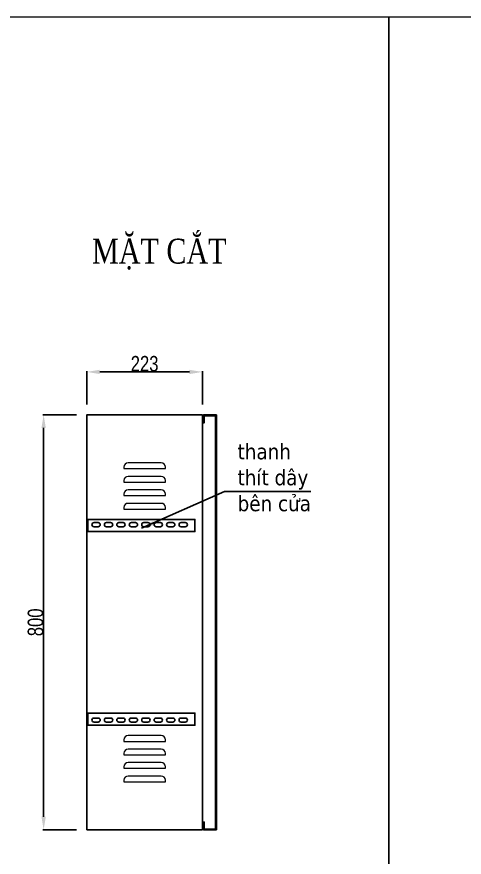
# Model space of a CAD drawing. Header units: inches. Extents: x 21 to 136330, y 8 to 58290.
# Drawn here: x 117428 to 118291, y 29254 to 30875 of the extents above; entities that cross this region are included whole.
import ezdxf
from ezdxf.enums import TextEntityAlignment as Align

# ---------------------------------------------------------------- set-up
doc = ezdxf.new("R2010")
doc.units = ezdxf.units.IN
doc.header["$MEASUREMENT"] = 0
doc.linetypes.add('EPL_DASH', pattern=[1, 0.5, -0.5])
doc.linetypes.add('HIDDEN', pattern=[9.525, 6.35, -3.175])
doc.layers.add('0 TĂNG CỨNG', color=7, linetype='Continuous', lineweight=15)
doc.layers.add('@.0.DM. NÉT ĐỨT', color=8, linetype='HIDDEN', lineweight=9)
for name, color, linetype, transparency in [('@.0.DM. KÍCH THƯỚC', 8, 'Continuous', 0.2), ('@.0.DM. KÍCH THƯỚC @ 1', 8, 'Continuous', 0.2), ('@.DM. KÍCH THƯỚC', 8, 'Continuous', 0.2)]:
    doc.layers.add(name, color=color, linetype=linetype, transparency=transparency)
for name, color, linetype in [('@.0.DM. NÉT CHÍNH', 7, 'Continuous'), ('@.0.DM. NÉT CHÍNH @ 1', 7, 'Continuous'), ('DIM', 96, 'Continuous')]:
    doc.layers.add(name, color=color, linetype=linetype)
doc.styles.add('ARIAL', font='arial.ttf')
doc.styles.add('Note Text (ISO)', font='tahoma.ttf')
doc.styles.add('roman', font='roman.shx', dxfattribs={"width": 0.8})
doc.styles.add('Tahoma (Input Text)', font='tahoma.ttf')
doc.styles.add('TEST GHI CHÚ', font='times.ttf', dxfattribs={"width": 0.8, "height": 2.5})
doc.dimstyles.new('Kích thước Duy Mạnh', dxfattribs={"dimtxt": 30, "dimasz": 25, "dimexe": 1.25, "dimexo": 20, "dimtad": 1, "dimdec": 1, "dimtxsty": 'roman', "dimcen": 2.5, "dimclrd": 8, "dimclre": 8, "dimclrt": 2, "dimadec": 0, "dimazin": 0, "dimtfac": 1, "dimtdec": 1, "dimtix": 1, "dimtmove": 0, "dimatfit": 3, "dimfxl": 1, "dimtfillclr": 1, "dimarcsym": 0})

# ---------------------------------------------------------------- blocks, each defined once
blk = doc.blocks.new('KHUNG KT1')
at = {"color": 7}
blk.add_lwpolyline([(0, 0), (7128, 0), (7128, -5040), (0, -5040)], close=True, dxfattribs=at)
at = {"color": 1, "style": 'Tahoma (Input Text)', "flags": 8}
for tag, p in [('#01', (328.9, -4851.1)), ('#03', (1514.7, -4846.3)), ('#05', (2819, -4851.1)), ('#07', (4424, -4851.1)), ('#09', (5172.9, -4851.1)), ('#02', (189.8, -4995.1)), ('#04', (1755.3, -4995.1)), ('#06', (2727.8, -4995.1)), ('#08', (4382.7, -4995.1)), ('#10', (5172.9, -4995.1))]:
    blk.add_attdef(tag, p, '', height=60, dxfattribs=at)
blk.add_attdef('#11', text='', height=60, dxfattribs=at).set_placement((6996, -4961.6), align=Align.CENTER)
at = {"layer": '0 TĂNG CỨNG', "color": 1, "style": 'ARIAL'}
blk.add_attdef('#12', (852.8, -4987.6), '', height=60, dxfattribs=at)
blk = doc.blocks.new('*D1746')
at = {"layer": '@.0.DM. KÍCH THƯỚC', "color": 8, "lineweight": -2, "transparency": 16777216}
for p, q in [((117543.3, 30107.2), (117478.8, 30107.2)), ((117543.3, 29307.2), (117478.8, 29307.2))]:
    blk.add_line(p, q, dxfattribs=at)
at = {"layer": '@.0.DM. KÍCH THƯỚC', "lineweight": -2, "transparency": 16777216}
blk.add_line((117480.1, 30082.2), (117480.1, 29332.2), dxfattribs=at)
at = {"layer": '@.0.DM. KÍCH THƯỚC', "transparency": 16777216}
for points in [[(117475.9, 30082.2), (117484.3, 30082.2), (117480.1, 30107.2)], [(117475.9, 29332.2), (117484.3, 29332.2), (117480.1, 29307.2)]]:
    blk.add_solid(points, dxfattribs=at)
at = {"layer": 'Defpoints', "color": 0, "transparency": 16777216}
for p in [(117563.3, 30107.2), (117480.1, 29307.2), (117563.3, 29307.2)]:
    blk.add_point(p, dxfattribs=at)
at = {"layer": '@.0.DM. KÍCH THƯỚC', "color": 2, "transparency": 16777216, "insert": (117464.5, 29707.2), "char_height": 30, "attachment_point": 5, "rotation": 90, "style": 'roman'}
blk.add_mtext('800', dxfattribs=at)
blk = doc.blocks.new('*D1783')
at = {"layer": '@.0.DM. KÍCH THƯỚC', "color": 8, "lineweight": -2, "transparency": 16777216}
for p, q in [((117563.3, 30127.2), (117563.3, 30191.3)), ((117786.3, 30127.2), (117786.3, 30191.3))]:
    blk.add_line(p, q, dxfattribs=at)
at = {"layer": '@.0.DM. KÍCH THƯỚC', "lineweight": -2, "transparency": 16777216}
blk.add_line((117588.3, 30190.1), (117761.3, 30190.1), dxfattribs=at)
at = {"layer": '@.0.DM. KÍCH THƯỚC', "transparency": 16777216}
for points in [[(117588.3, 30194.2), (117588.3, 30185.9), (117563.3, 30190.1)], [(117761.3, 30194.2), (117761.3, 30185.9), (117786.3, 30190.1)]]:
    blk.add_solid(points, dxfattribs=at)
at = {"layer": 'Defpoints', "color": 0, "transparency": 16777216}
for p in [(117786.3, 30190.1), (117563.3, 30107.2), (117786.3, 30107.2)]:
    blk.add_point(p, dxfattribs=at)
at = {"layer": '@.0.DM. KÍCH THƯỚC', "color": 2, "transparency": 16777216, "insert": (117674.8, 30205.7), "char_height": 30, "attachment_point": 5, "style": 'roman'}
blk.add_mtext('223', dxfattribs=at)
blk = doc.blocks.new('A$C7B5F0327')
at = {"color": 253}
for p, q in [((4, 8), (12, 8)), ((4, 0), (12, 0))]:
    blk.add_line(p, q, dxfattribs=at)
for centre, start, end in [((4, 4), 90, 270), ((12, 4), 270, 90)]:
    blk.add_arc(centre, 4, start, end, dxfattribs=at)
blk = doc.blocks.new('*U1713')
at = {"layer": 'DIM', "color": 7, "linetype": 'EPL_DASH', "xscale": -1}
blk.add_blockref('A$C7B5F0327', (8, -4), dxfattribs=at)
blk = doc.blocks.new('*U1714')
at = {"layer": '@.DM. KÍCH THƯỚC', "color": 0, "linetype": 'ByBlock', "lineweight": -2, "transparency": 16777216}
for p in [(0, 0), (24, 0), (48, 0), (72, 0), (96, 0), (120, 0), (144, 0), (168, 0)]:
    blk.add_blockref('*U1713', p, dxfattribs=at)
blk = doc.blocks.new('*U1715')
at = {"layer": 'DIM', "color": 7, "linetype": 'EPL_DASH', "xscale": -1}
blk.add_blockref('A$C7B5F0327', (8, -4), dxfattribs=at)
blk = doc.blocks.new('*U1716')
at = {"layer": '@.DM. KÍCH THƯỚC', "color": 0, "linetype": 'ByBlock', "lineweight": -2, "transparency": 16777216}
for p in [(0, 0), (24, 0), (48, 0), (72, 0), (96, 0), (120, 0), (144, 0), (168, 0)]:
    blk.add_blockref('*U1715', p, dxfattribs=at)

msp = doc.modelspace()

# ---------------------------------------------------------------- linework, layer by layer
at = {"layer": '@.0.DM. NÉT CHÍNH'}
for points in [[(117563.3412, 29307.1695), (117786.3412, 29307.1695), (117786.3412, 30107.1695), (117563.3412, 30107.1695)], [(117788.3412, 29322.1695), (117788.3412, 29307.1695), (117813.3412, 29307.1695), (117813.3412, 30107.1695), (117788.3412, 30107.1695), (117788.3412, 30092.1695), (117789.8412, 30092.1695), (117789.8412, 30105.6695), (117811.8412, 30105.6695), (117811.8412, 29308.6695), (117789.8412, 29308.6695), (117789.8412, 29322.1695)]]:
    msp.add_lwpolyline(points, close=True, dxfattribs=at)
at = {"layer": '@.0.DM. NÉT ĐỨT', "color": 2, "linetype": 'Continuous'}
for points in [[(117706.8412, 30014.6695), (117642.8412, 30014.6695, 0.414213562), (117634.8412, 30006.6695), (117634.8412, 30003.6695), (117714.8412, 30003.6695), (117714.8412, 30006.6695, 0.414213562)], [(117706.8412, 29988.6695), (117642.8412, 29988.6695, 0.414213562), (117634.8412, 29980.6695), (117634.8412, 29977.6695), (117714.8412, 29977.6695), (117714.8412, 29980.6695, 0.414213562)], [(117706.8412, 29962.6695), (117642.8412, 29962.6695, 0.414213562), (117634.8412, 29954.6695), (117634.8412, 29951.6695), (117714.8412, 29951.6695), (117714.8412, 29954.6695, 0.414213562)], [(117706.8412, 29936.6695), (117642.8412, 29936.6695, 0.414213562), (117634.8412, 29928.6695), (117634.8412, 29925.6695), (117714.8412, 29925.6695), (117714.8412, 29928.6695, 0.414213562)], [(117706.8412, 29488.6695), (117642.8412, 29488.6695, 0.414213562), (117634.8412, 29480.6695), (117634.8412, 29477.6695), (117714.8412, 29477.6695), (117714.8412, 29480.6695, 0.414213562)], [(117706.8412, 29462.6695), (117642.8412, 29462.6695, 0.414213562), (117634.8412, 29454.6695), (117634.8412, 29451.6695), (117714.8412, 29451.6695), (117714.8412, 29454.6695, 0.414213562)], [(117706.8412, 29436.6695), (117642.8412, 29436.6695, 0.414213562), (117634.8412, 29428.6695), (117634.8412, 29425.6695), (117714.8412, 29425.6695), (117714.8412, 29428.6695, 0.414213562)], [(117706.8412, 29410.6695), (117642.8412, 29410.6695, 0.414213562), (117634.8412, 29402.6695), (117634.8412, 29399.6695), (117714.8412, 29399.6695), (117714.8412, 29402.6695, 0.414213562)]]:
    msp.add_lwpolyline(points, format="xyb", close=True, dxfattribs=at)
at = {"layer": '@.DM. KÍCH THƯỚC'}
msp.add_line((117603.3644, 29905.6328), (117733.3644, 29905.6328), dxfattribs=at)
for points in [[(117565.2762, 29905.6328), (117771.9099, 29905.6328), (117771.9099, 29882.1402), (117565.2762, 29882.1402)], [(117565.2762, 29508.7061), (117771.9099, 29508.7061), (117771.9099, 29532.1987), (117565.2762, 29532.1987)]]:
    msp.add_lwpolyline(points, close=True, dxfattribs=at)

# ---------------------------------------------------------------- block references
at = {"layer": '0 TĂNG CỨNG', "color": 1, "xscale": 0.6789308409752146, "yscale": 0.6789308409752146, "zscale": 0.6789308409752146}
for p in [(113306.2353, 30874.8737), (118145.6544, 30874.8737)]:
    msp.add_blockref('KHUNG KT1', p, dxfattribs=at)
at = {"layer": '@.DM. KÍCH THƯỚC'}
msp.add_blockref('*U1714', (117581.2621, 29895.6328), dxfattribs=at)
at = {"layer": '@.DM. KÍCH THƯỚC', "xscale": -1, "rotation": 180}
msp.add_blockref('*U1716', (117581.2621, 29518.7061), dxfattribs=at)

# ---------------------------------------------------------------- texts
at = {"layer": '@.0.DM. KÍCH THƯỚC', "insert": (117854.1892, 30051.4921), "char_height": 30, "width": 269.497697, "attachment_point": 1, "style": 'Note Text (ISO)'}
msp.add_mtext('thanh \\Pthít dây\\Pbên cửa', dxfattribs=at)
at = {"layer": '@.0.DM. NÉT CHÍNH @ 1', "color": 2, "insert": (117573.4768, 30446.9988), "char_height": 48, "width": 11108.700904, "attachment_point": 1, "style": 'TEST GHI CHÚ'}
msp.add_mtext('{\\C7;MẶT CẮT}', dxfattribs=at)

# ---------------------------------------------------------------- dimensions: what is measured, and where the dimension line sits
at = {"layer": '@.0.DM. KÍCH THƯỚC @ 1'}
dim = msp.add_linear_dim(base=(117786.3412, 30190.0695), p1=(117563.3412, 30107.1695), p2=(117786.3412, 30107.1695), dimstyle='Kích thước Duy Mạnh', override={"dimscale": 1, "dimdec": 0, "dimclrd": 256, "dimtdec": 0, "dimtix": 1, "dimtofl": 1, "dimtmove": 0, "dimatfit": 3}, dxfattribs=at)
dim.commit()
dim.dimension.update_dxf_attribs({"geometry": '*D1783', "text_midpoint": (117674.8412, 30205.6945)})
dim = msp.add_linear_dim(base=(117480.085, 29307.1695), p1=(117563.3412, 30107.1695), p2=(117563.3412, 29307.1695), angle=90, dimstyle='Kích thước Duy Mạnh', override={"dimscale": 1, "dimdec": 0, "dimclrd": 256, "dimtdec": 0, "dimtix": 1, "dimtofl": 1, "dimtmove": 0, "dimatfit": 3}, dxfattribs=at)
dim.commit()
dim.dimension.update_dxf_attribs({"geometry": '*D1746', "text_midpoint": (117464.46, 29707.1695)})

# ---------------------------------------------------------------- leaders
at = {"layer": '@.0.DM. KÍCH THƯỚC @ 1', "annotation_type": 0, "has_hookline": 1, "hookline_direction": 0, "text_width": 140.8328}
msp.add_leader([(117668.952, 29888.4838), (117829.1892, 29959.2438), (117854.1892, 29959.2438)], dimstyle='Kích thước Duy Mạnh', override={"dimscale": 1, "dimdec": 0, "dimclrd": 256, "dimtdec": 0}, dxfattribs=at)

doc.saveas('drawing.dxf')
